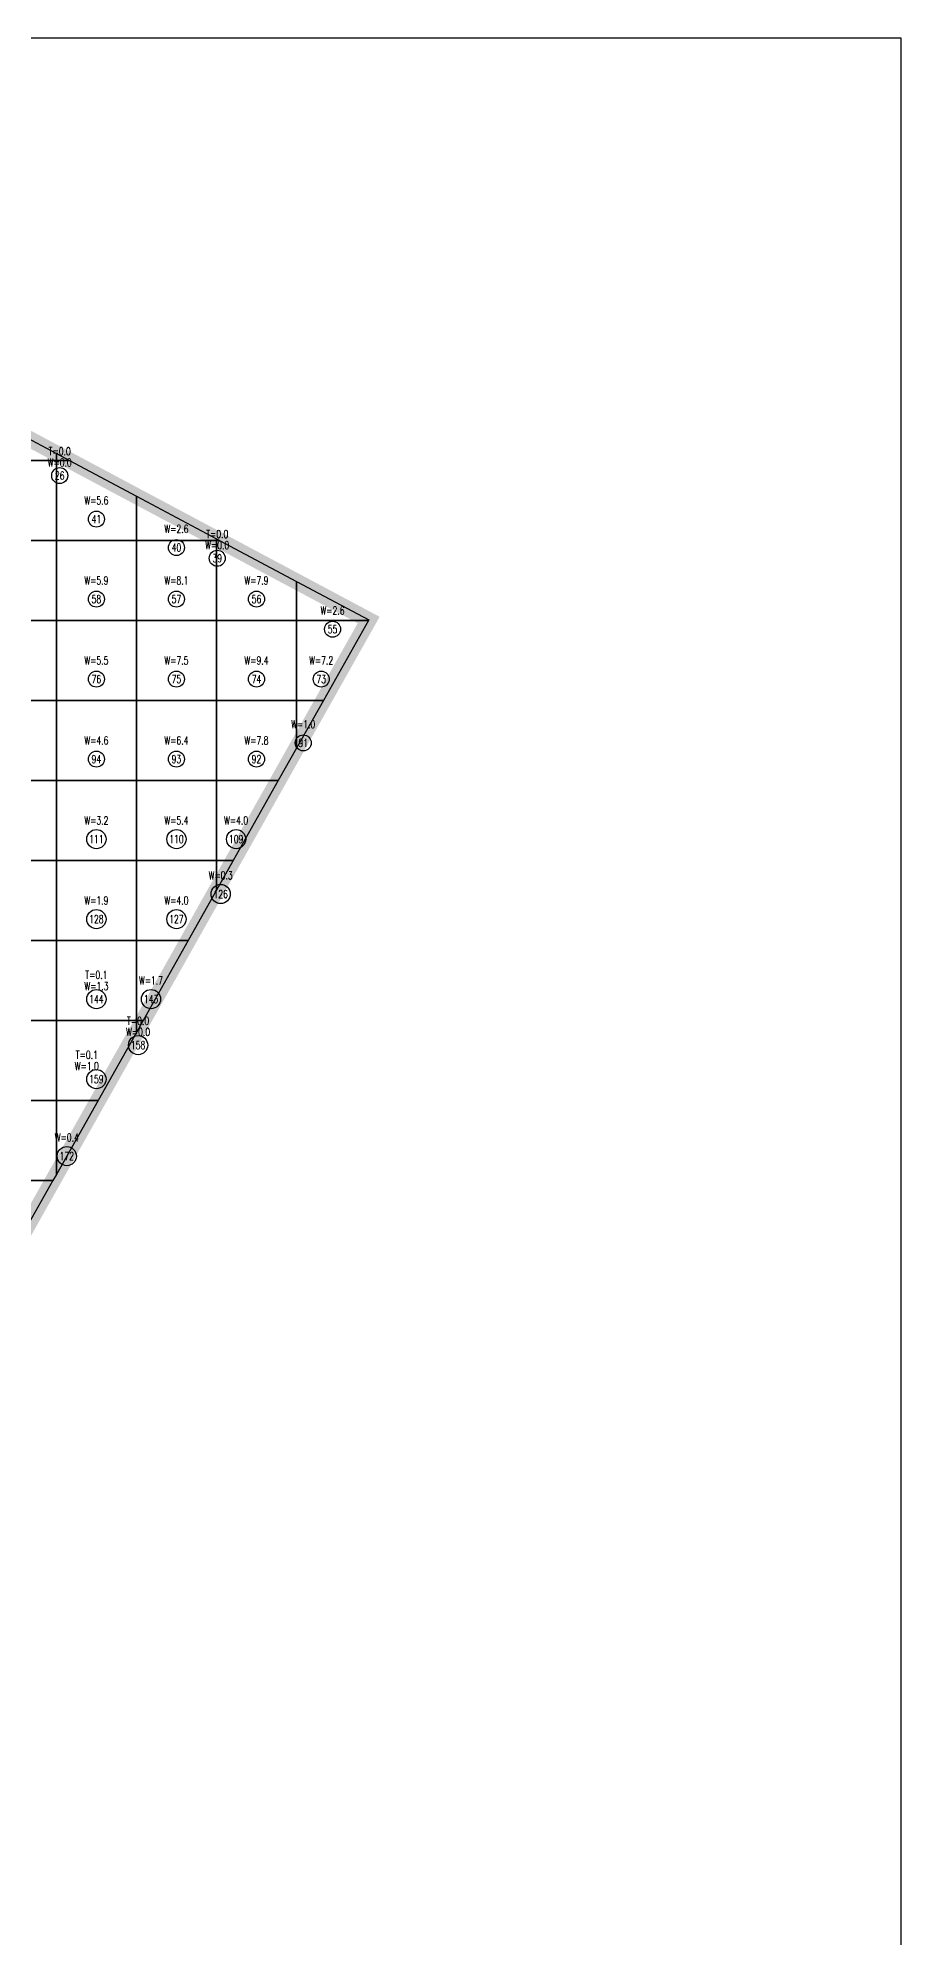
# Model space of a CAD drawing. Extents: x 4283 to 40403, y 1134 to 1764.
# Drawn here: x 5843.3 to 5888.2, y 1607.3 to 1706.2 of the extents above; entities that cross this region are included whole.
import ezdxf
from ezdxf.enums import TextEntityAlignment as Align

# ---------------------------------------------------------------- set-up
doc = ezdxf.new("R2010")
doc.units = 0
for name, color, linetype in [('tdz_4-2方格网', 2, 'Continuous'), ('tdz_4-2方格网计算', 7, 'Continuous'), ('tdz_土方计算图', 7, 'Continuous'), ('tdz_格田', 6, 'Continuous')]:
    doc.layers.add(name, color=color, linetype=linetype)
doc.styles.add('GLandNum', font='txt_____.ttf', dxfattribs={"width": 0.7, "height": 0.5})

msp = doc.modelspace()

# ---------------------------------------------------------------- linework, layer by layer
at = {"layer": 'tdz_4-2方格网', "linetype": 'Continuous'}
for points in [[(5844.254, 1684.562, 2841.669), (5844.254, 1684.193, 2841.664), (5840.088, 1684.193, 2841.653), (5840.088, 1686.786, 2841.682)], [(5844.945, 1684.193, 2841.667), (5844.254, 1684.193, 2841.664), (5844.254, 1684.562, 2841.669)], [(5840.088, 1680.027, 2841.654), (5840.088, 1684.193, 2841.653), (5844.254, 1684.193, 2841.664), (5844.254, 1680.027, 2841.647)], [(5848.421, 1682.338, 2841.655), (5848.421, 1680.027, 2841.638), (5844.254, 1680.027, 2841.647), (5844.254, 1684.193, 2841.664), (5844.945, 1684.193, 2841.667)], [(5852.588, 1680.113, 2841.641), (5852.588, 1680.027, 2841.64), (5848.421, 1680.027, 2841.638), (5848.421, 1682.338, 2841.655)], [(5840.088, 1675.86, 2841.653), (5840.088, 1680.027, 2841.654), (5844.254, 1680.027, 2841.647), (5844.254, 1675.86, 2841.646)], [(5844.254, 1675.86, 2841.646), (5844.254, 1680.027, 2841.647), (5848.421, 1680.027, 2841.638), (5848.421, 1675.86, 2841.637)], [(5848.421, 1675.86, 2841.637), (5848.421, 1680.027, 2841.638), (5852.588, 1680.027, 2841.64), (5852.588, 1675.86, 2841.629)], [(5852.75, 1680.027, 2841.64), (5852.588, 1680.027, 2841.64), (5852.588, 1680.113, 2841.641)], [(5856.754, 1677.889, 2841.627), (5856.754, 1675.86, 2841.622), (5852.588, 1675.86, 2841.629), (5852.588, 1680.027, 2841.64), (5852.75, 1680.027, 2841.64)], [(5860.496, 1675.86, 2841.614), (5856.754, 1675.86, 2841.622), (5856.754, 1677.889, 2841.627), (5860.51, 1675.884, 2841.614)], [(5840.088, 1671.693, 2841.653), (5840.088, 1675.86, 2841.653), (5844.254, 1675.86, 2841.646), (5844.254, 1671.693, 2841.645)], [(5844.254, 1671.693, 2841.645), (5844.254, 1675.86, 2841.646), (5848.421, 1675.86, 2841.637), (5848.421, 1671.693, 2841.637)], [(5848.421, 1671.693, 2841.637), (5848.421, 1675.86, 2841.637), (5852.588, 1675.86, 2841.629), (5852.588, 1671.693, 2841.617)], [(5852.588, 1671.693, 2841.617), (5852.588, 1675.86, 2841.629), (5856.754, 1675.86, 2841.622), (5856.754, 1671.693, 2841.595)], [(5856.754, 1675.86, 2841.622), (5860.496, 1675.86, 2841.614), (5858.151, 1671.693, 2841.619), (5856.754, 1671.693, 2841.595)], [(5840.088, 1667.527, 2841.642), (5840.088, 1671.693, 2841.653), (5844.254, 1671.693, 2841.645), (5844.254, 1667.527, 2841.621)], [(5844.254, 1667.527, 2841.621), (5844.254, 1671.693, 2841.645), (5848.421, 1671.693, 2841.637), (5848.421, 1667.527, 2841.6)], [(5848.421, 1667.527, 2841.6), (5848.421, 1671.693, 2841.637), (5852.588, 1671.693, 2841.617), (5852.588, 1667.527, 2841.578)], [(5855.805, 1667.527, 2841.624), (5852.588, 1667.527, 2841.578), (5852.588, 1671.693, 2841.617), (5856.754, 1671.693, 2841.595), (5856.754, 1669.212, 2841.622)], [(5856.754, 1671.693, 2841.595), (5858.151, 1671.693, 2841.619), (5856.754, 1669.212, 2841.622)], [(5840.088, 1663.36, 2841.604), (5840.088, 1667.527, 2841.642), (5844.254, 1667.527, 2841.621), (5844.254, 1663.36, 2841.583)], [(5844.254, 1663.36, 2841.583), (5844.254, 1667.527, 2841.621), (5848.421, 1667.527, 2841.6), (5848.421, 1663.36, 2841.562)], [(5848.421, 1663.36, 2841.562), (5848.421, 1667.527, 2841.6), (5852.588, 1667.527, 2841.578), (5852.588, 1663.36, 2841.604)], [(5852.588, 1667.527, 2841.578), (5855.805, 1667.527, 2841.624), (5853.46, 1663.36, 2841.628), (5852.588, 1663.36, 2841.604)], [(5840.088, 1659.193, 2841.567), (5840.088, 1663.36, 2841.604), (5844.254, 1663.36, 2841.583), (5844.254, 1659.193, 2841.545)], [(5844.254, 1659.193, 2841.545), (5844.254, 1663.36, 2841.583), (5848.421, 1663.36, 2841.562), (5848.421, 1659.193, 2841.557)], [(5851.114, 1659.193, 2841.633), (5848.421, 1659.193, 2841.557), (5848.421, 1663.36, 2841.562), (5852.588, 1663.36, 2841.604), (5852.588, 1661.81, 2841.631)], [(5852.588, 1663.36, 2841.604), (5853.46, 1663.36, 2841.628), (5852.588, 1661.81, 2841.631)], [(5840.088, 1655.027, 2841.528), (5840.088, 1659.193, 2841.567), (5844.254, 1659.193, 2841.545), (5844.254, 1655.027, 2841.51)], [(5844.254, 1655.027, 2841.51), (5844.254, 1659.193, 2841.545), (5848.421, 1659.193, 2841.557), (5848.421, 1655.027, 2841.628)], [(5848.421, 1659.193, 2841.557), (5851.114, 1659.193, 2841.633), (5848.769, 1655.027, 2841.638), (5848.421, 1655.027, 2841.628)], [(5840.088, 1650.86, 2841.491), (5840.088, 1655.027, 2841.528), (5844.254, 1655.027, 2841.51), (5844.254, 1650.86, 2841.582)], [(5846.424, 1650.86, 2841.643), (5844.254, 1650.86, 2841.582), (5844.254, 1655.027, 2841.51), (5848.421, 1655.027, 2841.628), (5848.421, 1654.408, 2841.639)], [(5848.421, 1655.027, 2841.628), (5848.769, 1655.027, 2841.638), (5848.421, 1654.408, 2841.639)], [(5844.078, 1646.693, 2841.648), (5840.088, 1646.693, 2841.534), (5840.088, 1650.86, 2841.491), (5844.254, 1650.86, 2841.582), (5844.254, 1647.006, 2841.648)], [(5844.254, 1650.86, 2841.582), (5846.424, 1650.86, 2841.643), (5844.254, 1647.006, 2841.648)], [(5840.088, 1646.693, 2841.534), (5844.078, 1646.693, 2841.648), (5841.733, 1642.527, 2841.653), (5840.088, 1642.527, 2841.606)]]:
    msp.add_polyline3d(points, close=True, dxfattribs=at)
at = {"layer": 'tdz_4-2方格网计算', "color": 7, "linetype": 'Continuous'}
for centre, radius in [((5844.427, 1683.405), 0.417), ((5846.338, 1681.138), 0.417), ((5850.504, 1679.654), 0.417), ((5852.628, 1679.098), 0.417), ((5846.338, 1676.971), 0.417), ((5850.504, 1676.971), 0.417), ((5854.671, 1676.971), 0.417), ((5858.629, 1675.401), 0.417), ((5846.338, 1672.804), 0.417), ((5850.504, 1672.804), 0.417), ((5854.671, 1672.804), 0.417), ((5858.039, 1672.804), 0.417), ((5857.103, 1669.481), 0.417), ((5846.338, 1668.638), 0.417), ((5850.504, 1668.638), 0.417), ((5854.671, 1668.638), 0.417), ((5846.338, 1664.471), 0.5), ((5850.504, 1664.471), 0.5), ((5853.61, 1664.471), 0.5), ((5852.806, 1661.613), 0.5), ((5846.338, 1660.304), 0.5), ((5850.504, 1660.304), 0.5), ((5846.338, 1656.138), 0.5), ((5849.181, 1656.138), 0.5), ((5848.508, 1653.745), 0.5), ((5846.338, 1651.971), 0.5), ((5844.797, 1647.961), 0.5)]:
    msp.add_circle(centre, radius, dxfattribs=at)
at = {"layer": 'tdz_土方计算图', "linetype": 'Continuous'}
msp.add_lwpolyline([(5758.215, 1706.197), (5888.215, 1706.197), (5888.215, 1546.197), (5758.215, 1546.197)], close=True, dxfattribs=at)
at = {"layer": 'tdz_格田', "linetype": 'Continuous', "lineweight": 60, "const_width": 0.833}
msp.add_lwpolyline([(5785.921, 1670.051), (5809.339, 1703.201), (5860.51, 1675.884), (5834.756, 1630.133), (5822.087, 1609.193), (5785.921, 1670.051)], close=True, dxfattribs=at)

# ---------------------------------------------------------------- texts
at = {"layer": 'tdz_4-2方格网计算', "color": 2, "linetype": 'Continuous', "style": 'GLandNum', "width": 0.7}
for s, p in [('T=0.0', (5844.427, 1684.669)), ('T=0.0', (5852.628, 1680.362)), ('T=0.1', (5846.338, 1657.402)), ('T=0.0', (5848.508, 1655.009)), ('T=0.1', (5845.838, 1653.235))]:
    msp.add_text(s, height=0.4167, dxfattribs=at).set_placement(p, align=Align.MIDDLE_CENTER)
at = {"layer": 'tdz_4-2方格网计算', "color": 173, "linetype": 'Continuous', "style": 'GLandNum', "width": 0.7}
for s, p in [('W=0.0', (5844.427, 1684.086)), ('W=5.6', (5846.338, 1682.11)), ('W=2.6', (5850.504, 1680.626)), ('W=0.0', (5852.628, 1679.778)), ('W=5.9', (5846.338, 1677.943)), ('W=8.1', (5850.504, 1677.943)), ('W=7.9', (5854.671, 1677.943)), ('W=2.6', (5858.629, 1676.373)), ('W=5.5', (5846.338, 1673.777)), ('W=7.5', (5850.504, 1673.777)), ('W=9.4', (5854.671, 1673.777)), ('W=7.2', (5858.039, 1673.777)), ('W=1.0', (5857.103, 1670.453)), ('W=4.6', (5846.338, 1669.61)), ('W=6.4', (5850.504, 1669.61)), ('W=7.8', (5854.671, 1669.61)), ('W=3.2', (5846.338, 1665.443)), ('W=5.4', (5850.504, 1665.443)), ('W=4.0', (5853.61, 1665.443)), ('W=0.3', (5852.806, 1662.585)), ('W=1.9', (5846.338, 1661.277)), ('W=4.0', (5850.504, 1661.277)), ('W=1.3', (5846.338, 1656.818)), ('W=1.7', (5849.181, 1657.11)), ('W=0.0', (5848.508, 1654.426)), ('W=1.0', (5845.838, 1652.652)), ('W=0.4', (5844.797, 1648.933))]:
    msp.add_text(s, height=0.4167, dxfattribs=at).set_placement(p, align=Align.MIDDLE_CENTER)
at = {"layer": 'tdz_4-2方格网计算', "color": 7, "linetype": 'Continuous', "style": 'GLandNum', "width": 0.7}
for s, p in [('26', (5844.427, 1683.405)), ('41', (5846.338, 1681.138)), ('40', (5850.504, 1679.654)), ('39', (5852.628, 1679.098)), ('58', (5846.338, 1676.971)), ('57', (5850.504, 1676.971)), ('56', (5854.671, 1676.971)), ('55', (5858.629, 1675.401)), ('76', (5846.338, 1672.804)), ('75', (5850.504, 1672.804)), ('74', (5854.671, 1672.804)), ('73', (5858.039, 1672.804)), ('91', (5857.103, 1669.481)), ('94', (5846.338, 1668.638)), ('93', (5850.504, 1668.638)), ('92', (5854.671, 1668.638)), ('111', (5846.338, 1664.471)), ('110', (5850.504, 1664.471)), ('109', (5853.61, 1664.471)), ('126', (5852.806, 1661.613)), ('128', (5846.338, 1660.304)), ('127', (5850.504, 1660.304)), ('144', (5846.338, 1656.138)), ('143', (5849.181, 1656.138)), ('158', (5848.508, 1653.745)), ('159', (5846.338, 1651.971)), ('172', (5844.797, 1647.961))]:
    msp.add_text(s, height=0.4167, dxfattribs=at).set_placement(p, align=Align.MIDDLE_CENTER)

doc.saveas('drawing.dxf')
